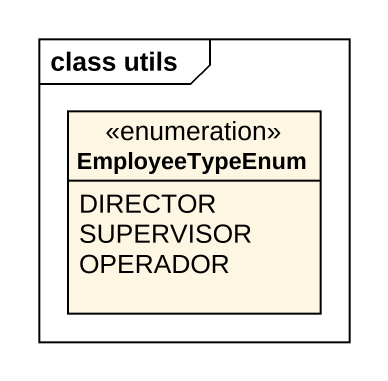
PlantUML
@startuml
mainframe class utils
hide circle
hide empty members
enum EmployeeTypeEnum {
  DIRECTOR
  SUPERVISOR
  OPERADOR
}
@enduml
